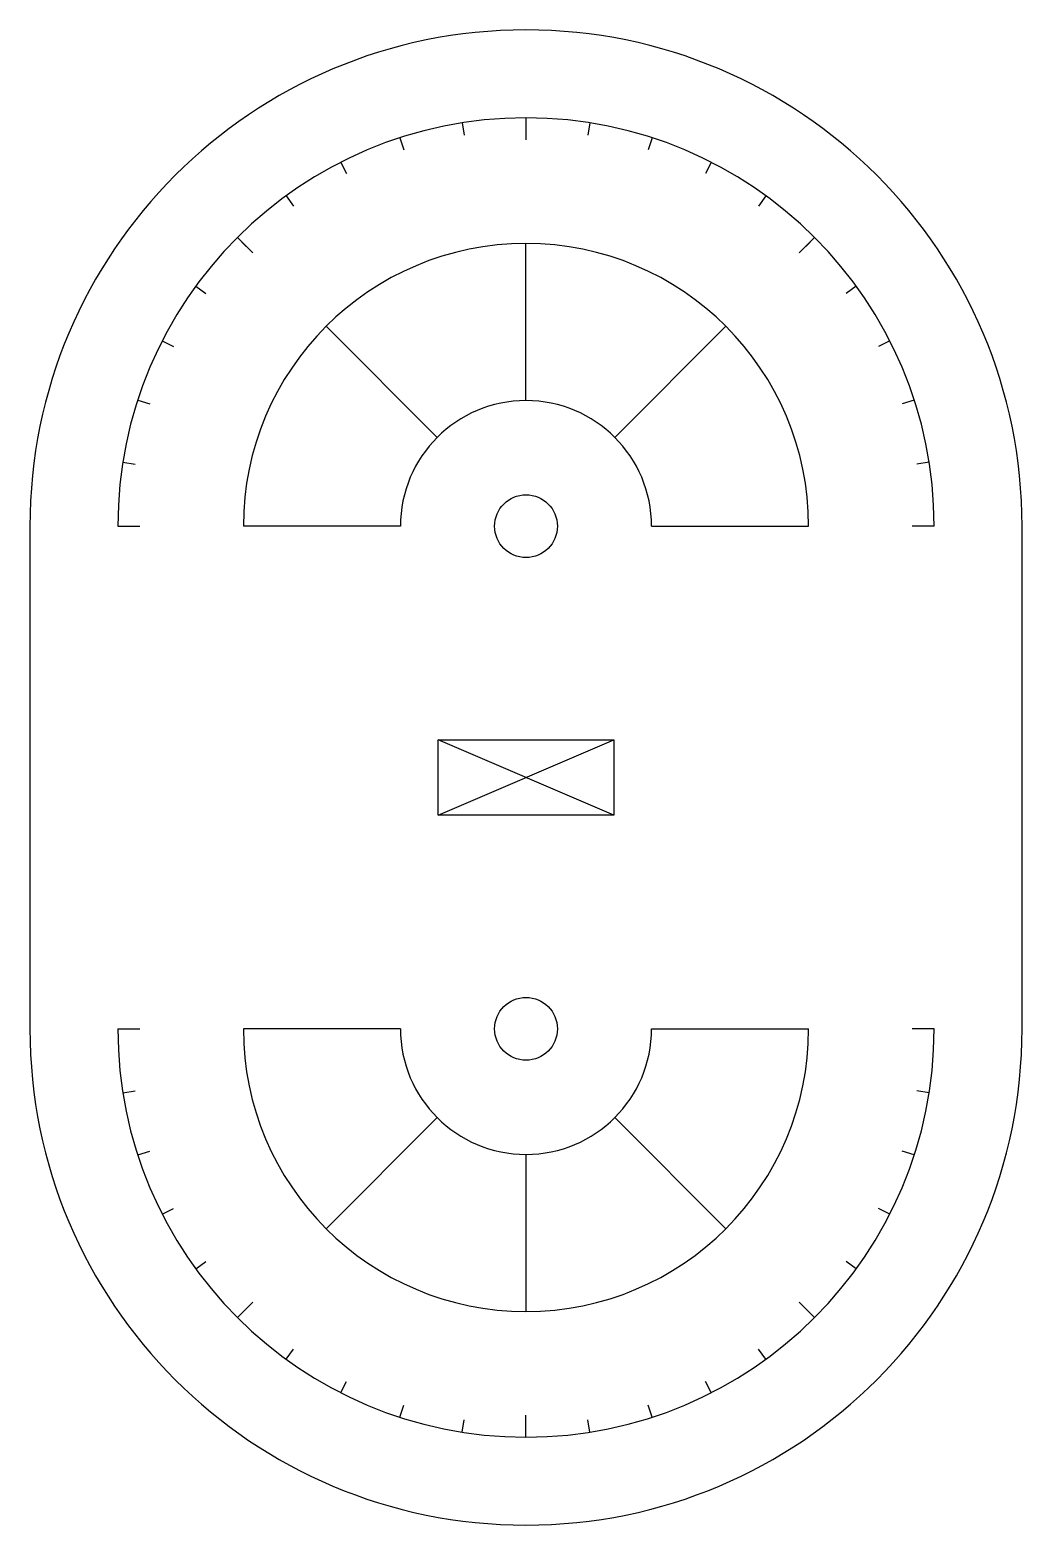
# Model space of a CAD drawing. Header units: centimetres. Extents: x -8.1 to 7.7, y -12 to 11.8.
import ezdxf

# ---------------------------------------------------------------- set-up
doc = ezdxf.new("R2010")
doc.units = ezdxf.units.CM
doc.header["$MEASUREMENT"] = 0
doc.layers.add('scale_fix v2_0', color=7, linetype='Continuous')

msp = doc.modelspace()

# ---------------------------------------------------------------- linework, layer by layer
at = {"layer": 'scale_fix v2_0'}
for p, q in [((-1.217, 10.314), (-1.186, 10.117)), ((-0.2, 10.394), (-0.2, 10.194)), ((-0.2, 10.394), (-0.2, 10.044)), ((0.817, 10.314), (0.786, 10.117)), ((-2.209, 10.076), (-2.147, 9.886)), ((1.809, 10.076), (1.747, 9.886)), ((-3.151, 9.686), (-3.06, 9.507)), ((2.751, 9.686), (2.66, 9.507)), ((-4.021, 9.153), (-3.903, 8.991)), ((3.621, 9.153), (3.503, 8.991)), ((-4.796, 8.49), (-4.549, 8.243)), ((-4.796, 8.49), (-4.655, 8.349)), ((-0.2, 5.894), (-0.2, 8.394)), ((4.396, 8.49), (4.149, 8.243)), ((4.396, 8.49), (4.255, 8.349)), ((-5.459, 7.715), (-5.297, 7.597)), ((5.059, 7.715), (4.897, 7.597)), ((-1.614, 5.308), (-3.382, 7.076)), ((1.214, 5.308), (2.982, 7.076)), ((-5.992, 6.845), (-5.813, 6.754)), ((5.592, 6.845), (5.413, 6.754)), ((-6.382, 5.903), (-6.192, 5.841)), ((5.982, 5.903), (5.792, 5.841)), ((-6.62, 4.911), (-6.422, 4.88)), ((6.22, 4.911), (6.022, 4.88)), ((-8.1, 3.894), (-8.1, -4.106)), ((-6.7, 3.894), (-6.5, 3.894)), ((-6.7, 3.894), (-6.35, 3.894)), ((-2.2, 3.894), (-4.7, 3.894)), ((1.8, 3.894), (4.3, 3.894)), ((1.8, 3.894), (4.3, 3.894)), ((1.8, 3.894), (4.3, 3.894)), ((6.3, 3.894), (5.95, 3.894)), ((6.3, 3.894), (6.1, 3.894)), ((7.7, -4.106), (7.7, 3.894)), ((1.2, -0.706), (-1.6, 0.494)), ((-1.6, -0.706), (-1.6, 0.494)), ((-1.6, -0.706), (1.2, 0.494)), ((-1.6, 0.494), (1.2, 0.494)), ((1.2, 0.494), (1.2, -0.706)), ((1.2, -0.706), (-1.6, -0.706)), ((-6.7, -4.106), (-6.5, -4.106)), ((-6.7, -4.106), (-6.35, -4.106)), ((-2.2, -4.106), (-4.7, -4.106)), ((1.8, -4.106), (4.3, -4.106)), ((1.8, -4.106), (4.3, -4.106)), ((6.3, -4.106), (5.95, -4.106)), ((6.3, -4.106), (5.95, -4.106)), ((6.3, -4.106), (6.1, -4.106)), ((6.3, -4.106), (6.1, -4.106)), ((-6.62, -5.123), (-6.422, -5.091)), ((6.22, -5.123), (6.022, -5.091)), ((-1.614, -5.52), (-3.382, -7.288)), ((1.214, -5.52), (2.982, -7.288)), ((-6.382, -6.114), (-6.192, -6.053)), ((-0.2, -6.106), (-0.2, -8.606)), ((5.982, -6.114), (5.792, -6.053)), ((-5.992, -7.057), (-5.813, -6.966)), ((5.592, -7.057), (5.413, -6.966)), ((-5.459, -7.926), (-5.297, -7.809)), ((5.059, -7.926), (4.897, -7.809)), ((-4.796, -8.702), (-4.549, -8.455)), ((-4.796, -8.702), (-4.655, -8.561)), ((4.396, -8.702), (4.149, -8.455)), ((4.396, -8.702), (4.255, -8.561)), ((-4.021, -9.364), (-3.903, -9.203)), ((3.621, -9.364), (3.503, -9.203)), ((-3.151, -9.897), (-3.06, -9.719)), ((2.751, -9.897), (2.66, -9.719)), ((-2.209, -10.288), (-2.147, -10.098)), ((1.809, -10.288), (1.747, -10.098)), ((-1.217, -10.526), (-1.186, -10.328)), ((-0.2, -10.606), (-0.2, -10.256)), ((-0.2, -10.606), (-0.2, -10.406)), ((0.817, -10.526), (0.786, -10.328))]:
    msp.add_line(p, q, dxfattribs=at)
for centre in [(-0.2, 3.894), (-0.2, -4.106)]:
    msp.add_circle(centre, 0.5, dxfattribs=at)
for centre, radius, start, end in [((-0.2, 3.894), 7.9, 0, 180), ((-0.2, 3.894), 6.5, 0, 180), ((-0.2, 3.894), 4.5, 0, 180), ((-0.2, 3.894), 2, 0, 180), ((-0.2, -4.106), 7.9, 180, 0), ((-0.2, -4.106), 6.5, 180, 0), ((-0.2, -4.106), 6.5, 180, 0), ((-0.2, -4.106), 4.5, 180, 0), ((-0.2, -4.106), 2, 180, 0)]:
    msp.add_arc(centre, radius, start, end, dxfattribs=at)
msp.add_point((-0.2, -0.106), dxfattribs=at)

doc.saveas('drawing.dxf')
